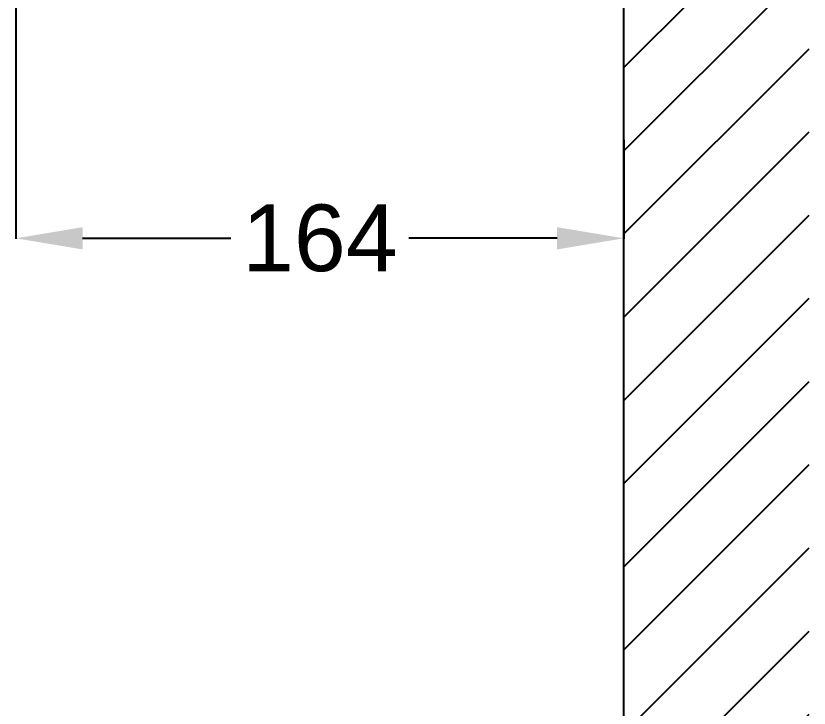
# Model space of a CAD drawing. Header units: millimetres. Extents: x 2433 to 4809, y -10272 to -6912.
# Drawn here: x 4233.5 to 4447.6, y -9492 to -9305.2 of the extents above; entities that cross this region are included whole.
import ezdxf

# ---------------------------------------------------------------- set-up
doc = ezdxf.new("R2010")
doc.units = ezdxf.units.MM
doc.layers.add('DIM', color=3, linetype='Continuous', lineweight=13)
doc.layers.add('hatch', color=2, linetype='Continuous')
doc.styles.add('ARIAL', font='arial.ttf')
doc.dimstyles.get("Standard").update_dxf_attribs({"dimtxt": 15, "dimasz": 15, "dimexe": 0.18, "dimexo": 0.0625, "dimgap": 4, "dimtad": 0, "dimtih": 1, "dimtoh": 1, "dimdec": 1, "dimdsep": 46, "dimtxsty": 'ARIAL', "dimcen": 0, "dimclrd": 3, "dimclre": 3, "dimclrt": 3, "dimadec": 0, "dimazin": 0, "dimtfac": 1, "dimtdec": 1, "dimtofl": 0, "dimtmove": 0, "dimatfit": 3, "dimfxl": 1, "dimtolj": 1, "dimtzin": 0, "dimarcsym": 0})

# ---------------------------------------------------------------- blocks, each defined once
blk = doc.blocks.new('*D71')
at = {"layer": 'Defpoints', "color": 0, "transparency": 16777216}
for p in [(4233.52, -9203.75), (4397.57, -9338.62), (4397.57, -9365.21)]:
    blk.add_point(p, dxfattribs=at)
at = {"layer": 'DIM', "color": 3, "lineweight": -2, "transparency": 16777216}
for p, q in [((4233.52, -9203.81), (4233.52, -9365.39)), ((4397.57, -9338.68), (4397.57, -9365.39)), ((4251.52, -9365.21), (4291.55, -9365.21)), ((4379.57, -9365.21), (4339.55, -9365.21))]:
    blk.add_line(p, q, dxfattribs=at)
at = {"layer": 'DIM', "color": 3, "transparency": 16777216}
for points in [[(4251.52, -9362.21), (4251.52, -9368.21), (4233.52, -9365.21)], [(4379.57, -9362.21), (4379.57, -9368.21), (4397.57, -9365.21)]]:
    blk.add_solid(points, dxfattribs=at)
at = {"layer": 'DIM', "color": 3, "transparency": 16777216, "insert": (4315.55, -9365.21), "char_height": 18, "attachment_point": 5, "style": 'ARIAL'}
blk.add_mtext('\\A1;164', dxfattribs=at)

msp = doc.modelspace()

# ---------------------------------------------------------------- hatches: boundary and pattern name
at = {"layer": 'hatch'}
h = msp.add_hatch(dxfattribs=at)
h.set_pattern_fill('ANSI31', color=256, scale=5)
h.set_pattern_definition([(45, (-10739.184, -4407.476), (-11.22532, 11.22532), [])])
h.paths.add_polyline_path([(4397.57, -9941.36), (4447.57, -9941.36), (4447.57, -7870.79), (4397.57, -7870.79)])

# ---------------------------------------------------------------- linework, layer by layer
msp.add_line((4397.57, -9941.36), (4397.57, -7799.37))

# ---------------------------------------------------------------- dimensions: what is measured, and where the dimension line sits
at = {"layer": 'DIM', "color": 3}
dim = msp.add_linear_dim(base=(4397.57, -9365.21), p1=(4233.52, -9203.75), p2=(4397.57, -9338.62), text='164', dimstyle='Standard', override={"dimtxt": 18, "dimasz": 18, "dimgap": 5}, dxfattribs=at)
dim.commit()
dim.dimension.update_dxf_attribs({"geometry": '*D71', "text_midpoint": (4315.55, -9365.21)})

doc.saveas('drawing.dxf')
